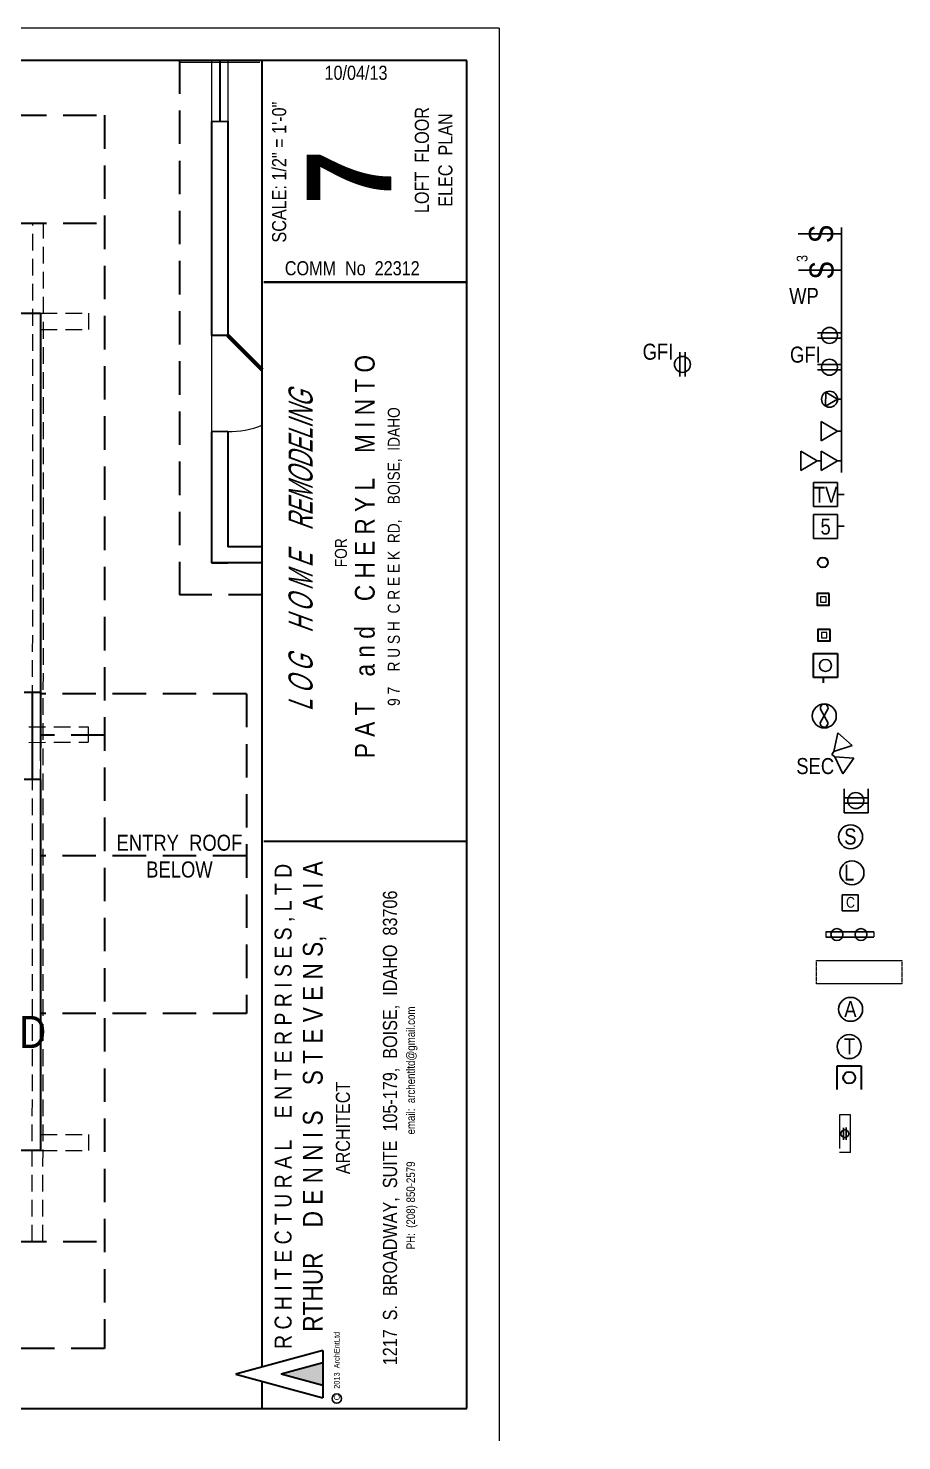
# Model space of a CAD drawing. Header units: inches. Extents: x 3662 to 8692, y -126 to 1283.
# Drawn here: x 4302 to 4629, y 356 to 884 of the extents above; entities that cross this region are included whole.
import ezdxf

# ---------------------------------------------------------------- set-up
doc = ezdxf.new("R2010")
doc.units = ezdxf.units.IN
doc.header["$MEASUREMENT"] = 0
doc.linetypes.add('HIDDEN', pattern=[0.375, 0.25, -0.125])
for name, color, linetype, lineweight in [('DOORS', 7, 'Continuous', 60), ('ELEC', 6, 'Continuous', 30), ('ELEC SYMBOLS', 7, 'Continuous', 20), ('ROOF', 7, 'HIDDEN', 30), ('ROOF FRAMING', 7, 'HIDDEN', 20), ('WALL FRAMING', 7, 'Continuous', 30), ('WALLS', 7, 'Continuous', 30), ('WINDOWS', 5, 'Continuous', 30)]:
    doc.layers.add(name, color=color, linetype=linetype, lineweight=lineweight)
for name, color, linetype in [('ELECTRICAL', 1, 'Continuous'), ('LL_ELECTRICAL', 1, 'Continuous'), ('TEXT80', 15, 'Continuous'), ('TITLE BLOCK', 7, 'Continuous'), ('TITLE_BLOCK', 250, 'Continuous')]:
    doc.layers.add(name, color=color, linetype=linetype)
doc.styles.add('ARCH ENT', font='technical.ttf', dxfattribs={"height": 2})
doc.styles.add('ARCHENT', font='technical.ttf', dxfattribs={"height": 6})
doc.styles.add('EXIST', font='romans.shx', dxfattribs={"width": 0.75, "oblique": 20, "height": 12})

msp = doc.modelspace()

# ---------------------------------------------------------------- hatches: boundary and pattern name
at = {"layer": 'TITLE_BLOCK', "linetype": 'Continuous', "ltscale": 0.5}
msp.add_hatch(color=1, dxfattribs=at).paths.add_polyline_path([(4412.38, 385.57), (4396.8, 381.34), (4412.38, 377.11)])

# ---------------------------------------------------------------- linework, layer by layer
at = {"layer": 'DOORS', "ltscale": 15}
msp.add_line((4376.85, 769.65), (4389.72, 756.78), dxfattribs=at)
at = {"layer": 'DOORS', "lineweight": 9, "ltscale": 15}
msp.add_arc((4376.85, 769.65), 35.99, 270, 290.9479, dxfattribs=at)
at = {"layer": 'ELEC', "color": 1, "linetype": 'Continuous', "ltscale": 0.75}
msp.add_line((4599.44, 639.8), (4599.44, 642.04), dxfattribs=at)
at = {"layer": 'ELEC', "color": 20, "linetype": 'Continuous', "ltscale": 50}
msp.add_lwpolyline([(4601.63, 673.1), (4597.09, 673.1), (4597.09, 668.82), (4601.63, 668.82)], close=True, dxfattribs=at)
at = {"layer": 'ELEC', "color": 20, "linetype": 'Continuous', "lineweight": 20, "ltscale": 50}
msp.add_lwpolyline([(4600.44, 671.94), (4598.42, 671.94), (4598.42, 669.95), (4600.44, 669.95)], close=True, dxfattribs=at)
at = {"layer": 'ELEC', "color": 5, "linetype": 'Continuous', "ltscale": 50}
msp.add_lwpolyline([(4601.96, 659.76), (4597.42, 659.76), (4597.42, 655.47), (4601.96, 655.47)], close=True, dxfattribs=at)
at = {"layer": 'ELEC', "color": 5, "linetype": 'Continuous', "lineweight": 20, "ltscale": 50}
msp.add_lwpolyline([(4600.76, 658.59), (4598.74, 658.59), (4598.75, 656.6), (4600.76, 656.6)], close=True, dxfattribs=at)
at = {"layer": 'ELEC', "color": 1, "linetype": 'Continuous', "ltscale": 0.125}
msp.add_circle((4599.29, 684.78), 1.88, dxfattribs=at)
at = {"layer": 'ELEC SYMBOLS', "color": 7, "ltscale": 15}
for p, q in [((4609.54, 478.23), (4605.47, 478.24)), ((4609.54, 464.24), (4605.47, 464.24))]:
    msp.add_line(p, q, dxfattribs=at)
at = {"layer": 'ELEC SYMBOLS', "color": 7, "linetype": 'HIDDEN', "lineweight": 9, "ltscale": 50}
msp.add_line((4605.47, 478.24), (4605.47, 464.24), dxfattribs=at)
at = {"layer": 'ELEC SYMBOLS', "color": 7}
msp.add_line((4609.54, 464.24), (4609.54, 478.23), dxfattribs=at)
at = {"layer": 'ELECTRICAL', "color": 1, "linetype": 'Continuous', "ltscale": 0.75}
for p, q in [((4606.24, 809.91), (4606.24, 718.37)), ((4606.01, 807.55), (4590.02, 807.55)), ((4606.19, 793.96), (4590.2, 793.96)), ((4600.31, 748.37), (4600.28, 743.19)), ((4604.75, 745.77), (4600.28, 743.19)), ((4604.75, 745.77), (4600.31, 748.37)), ((4606.18, 745.77), (4604.75, 745.77)), ((4597.19, 722.74), (4591.03, 726.36)), ((4591.03, 726.36), (4591.03, 719.19)), ((4597.19, 722.74), (4591.03, 726.36)), ((4604.75, 722.74), (4598.59, 726.36)), ((4598.59, 726.36), (4598.59, 719.19)), ((4604.75, 722.74), (4598.59, 726.36)), ((4597.19, 722.74), (4591.03, 719.19)), ((4598.62, 722.74), (4597.19, 722.74)), ((4604.75, 722.74), (4598.59, 719.19)), ((4606.18, 722.74), (4604.75, 722.74)), ((4595.76, 705.66), (4595.76, 714.61)), ((4595.76, 714.61), (4604.71, 714.61)), ((4604.71, 714.61), (4604.71, 710.19)), ((4607.22, 710.19), (4604.7, 710.19)), ((4604.71, 710.19), (4604.71, 705.66)), ((4595.75, 693.74), (4595.75, 702.68)), ((4595.75, 702.68), (4604.7, 702.68)), ((4604.71, 705.66), (4595.76, 705.66)), ((4604.7, 702.68), (4604.7, 698.27)), ((4607.22, 698.27), (4604.7, 698.27)), ((4604.7, 698.27), (4604.7, 693.74)), ((4604.7, 693.74), (4595.75, 693.74)), ((4601.09, 629.88), (4598.41, 625.09)), ((4598.41, 629.88), (4601.09, 624.9)), ((4607.27, 591.23), (4607.27, 600.17)), ((4616.22, 600.17), (4616.22, 595.76)), ((4616.22, 595.76), (4616.22, 591.23)), ((4616.22, 591.23), (4607.27, 591.23)), ((4606.96, 473.48), (4607, 468.98)), ((4607.96, 473.49), (4608, 468.99))]:
    msp.add_line(p, q, dxfattribs=at)
at = {"layer": 'ELECTRICAL', "color": 3, "linetype": 'Continuous', "ltscale": 0.75}
for p, q in [((4606.24, 770.59), (4597.24, 770.59)), ((4606.24, 768.59), (4597.24, 768.59)), ((4545.81, 763.31), (4545.81, 754.31)), ((4547.81, 763.31), (4547.81, 754.31)), ((4606.24, 758.72), (4597.24, 758.72)), ((4606.24, 756.72), (4597.24, 756.72))]:
    msp.add_line(p, q, dxfattribs=at)
at = {"layer": 'ELECTRICAL', "color": 1, "linetype": 'Continuous', "ltscale": 0.375}
for p, q in [((4600.31, 748.37), (4600.28, 743.19)), ((4600.28, 743.19), (4604.75, 745.77)), ((4604.75, 745.77), (4600.31, 748.37)), ((4591.03, 726.36), (4591.03, 719.19)), ((4597.19, 722.74), (4591.03, 726.36)), ((4598.59, 726.36), (4598.59, 719.19)), ((4604.75, 722.74), (4598.59, 726.36)), ((4591.03, 719.19), (4597.19, 722.74)), ((4598.59, 719.19), (4604.75, 722.74))]:
    msp.add_line(p, q, dxfattribs=at)
at = {"layer": 'ELECTRICAL', "color": 7, "linetype": 'Continuous', "ltscale": 0.375}
for p, q in [((4598.59, 737.43), (4598.59, 730.26)), ((4604.75, 733.82), (4598.59, 737.43)), ((4598.59, 730.26), (4604.75, 733.82)), ((4604.87, 621.12), (4603.41, 614.15)), ((4610.22, 616.34), (4604.87, 621.12)), ((4603.41, 614.15), (4610.22, 616.34)), ((4610.81, 611.59), (4603.71, 612.15)), ((4603.71, 612.15), (4606.75, 605.69)), ((4606.75, 605.69), (4610.81, 611.59))]:
    msp.add_line(p, q, dxfattribs=at)
at = {"layer": 'ELECTRICAL', "color": 7, "linetype": 'Continuous', "ltscale": 0.75}
for p, q in [((4604.75, 733.82), (4598.59, 737.43)), ((4598.59, 737.43), (4598.59, 730.26)), ((4604.75, 733.82), (4598.59, 737.43)), ((4604.75, 733.82), (4598.59, 730.26)), ((4606.18, 733.82), (4604.75, 733.82)), ((4602.56, 613), (4603.41, 614.15)), ((4602.56, 613), (4603.71, 612.15))]:
    msp.add_line(p, q, dxfattribs=at)
at = {"layer": 'ELECTRICAL', "color": 7, "linetype": 'Continuous', "lineweight": 30, "ltscale": 0.75}
for p, q in [((4595.75, 650.72), (4604.7, 650.72)), ((4595.75, 641.78), (4595.75, 650.72)), ((4604.7, 650.72), (4604.7, 646.31)), ((4604.7, 646.31), (4604.7, 641.78)), ((4604.7, 641.78), (4595.75, 641.78))]:
    msp.add_line(p, q, dxfattribs=at)
at = {"layer": 'ELECTRICAL', "color": 6, "linetype": 'HIDDEN', "lineweight": 9, "ltscale": 0.75}
for p, q in [((4600.34, 546.7), (4600.34, 544.7)), ((4618.35, 546.7), (4618.35, 544.7))]:
    msp.add_line(p, q, dxfattribs=at)
at = {"layer": 'ELECTRICAL', "color": 6, "linetype": 'Continuous', "ltscale": 0.75}
for p, q in [((4600.34, 546.7), (4609.35, 546.7)), ((4600.34, 544.7), (4609.35, 544.7)), ((4618.35, 546.7), (4609.35, 546.7)), ((4618.35, 544.7), (4609.35, 544.7))]:
    msp.add_line(p, q, dxfattribs=at)
at = {"layer": 'ELECTRICAL', "color": 4, "linetype": 'Continuous', "lineweight": 30, "ltscale": 0.75}
for p, q in [((4604.63, 496.64), (4613.58, 496.64)), ((4604.63, 487.7), (4604.63, 496.64)), ((4613.58, 496.64), (4613.58, 492.23)), ((4613.58, 492.23), (4613.58, 487.7))]:
    msp.add_line(p, q, dxfattribs=at)
at = {"layer": 'ELECTRICAL', "color": 3, "linetype": 'Continuous', "ltscale": 0.75}
for centre, radius in [((4601.74, 769.61), 2.98), ((4546.79, 758.81), 2.98), ((4601.74, 757.74), 2.98), ((4609.11, 503.77), 4.48)]:
    msp.add_circle(centre, radius, dxfattribs=at)
at = {"layer": 'ELECTRICAL', "color": 1, "linetype": 'Continuous', "ltscale": 0.75}
for centre, radius in [((4601.77, 745.77), 2.98), ((4599.8, 627.39), 4.48), ((4609.63, 582.23), 4.48), ((4610.13, 568.75), 4.48), ((4609.64, 517.72), 4.48), ((4607.47, 471.24), 1.49)]:
    msp.add_circle(centre, radius, dxfattribs=at)
at = {"layer": 'ELECTRICAL', "color": 7, "linetype": 'Continuous', "ltscale": 0.75}
msp.add_circle((4600.23, 646.25), 2.23, dxfattribs=at)
at = {"layer": 'ELECTRICAL', "color": 6, "linetype": 'Continuous', "ltscale": 0.75}
for centre in [(4604.51, 545.69), (4613.51, 545.69)]:
    msp.add_circle(centre, 2.23, dxfattribs=at)
at = {"layer": 'ELECTRICAL', "color": 4, "linetype": 'Continuous', "lineweight": 30, "ltscale": 0.75}
msp.add_circle((4609.11, 492.17), 2.23, dxfattribs=at)
at = {"layer": 'ELECTRICAL', "color": 1, "linetype": 'Continuous', "ltscale": 0.75}
for centre, radius, start, end in [((4599.75, 630.38), 1.43, 339.6746, 200.3254), ((4599.72, 624.58), 1.41, 158.8378, 12.9988)]:
    msp.add_arc(centre, radius, start, end, dxfattribs=at)
for points in [[(4604.75, 745.77), (4600.31, 748.37), (4600.28, 743.19), (4604.75, 745.77)], [(4597.19, 722.74), (4591.03, 726.36), (4591.03, 719.19), (4597.19, 722.74)], [(4597.19, 722.74), (4592.75, 725.35), (4592.72, 720.16), (4597.19, 722.74)], [(4604.75, 722.74), (4598.59, 726.36), (4598.59, 719.19), (4604.75, 722.74)], [(4604.75, 722.74), (4600.31, 725.35), (4600.28, 720.16), (4604.75, 722.74)]]:
    msp.add_solid(points, dxfattribs=at)
at = {"layer": 'ELECTRICAL', "color": 7, "linetype": 'Continuous', "ltscale": 0.75}
for points in [[(4604.75, 733.82), (4598.59, 737.43), (4598.59, 730.26), (4604.75, 733.82)], [(4604.75, 733.82), (4600.31, 736.42), (4600.28, 731.24), (4604.75, 733.82)]]:
    msp.add_solid(points, dxfattribs=at)
at = {"layer": 'LL_ELECTRICAL', "color": 1, "linetype": 'Continuous', "ltscale": 0.75}
for p, q in [((4616.37, 596.76), (4607.37, 596.76)), ((4616.37, 596.76), (4607.37, 596.76)), ((4616.37, 594.76), (4607.37, 594.76)), ((4616.37, 594.76), (4607.37, 594.76)), ((4606.49, 560.56), (4606.49, 554.56)), ((4612.49, 560.56), (4606.49, 560.56)), ((4612.49, 554.56), (4612.49, 560.56)), ((4606.49, 554.56), (4612.49, 554.56))]:
    msp.add_line(p, q, dxfattribs=at)
at = {"layer": 'LL_ELECTRICAL', "color": 1, "linetype": 'HIDDEN', "lineweight": 9, "ltscale": 1.25}
for p, q in [((4596.94, 527.25), (4596.94, 535.99)), ((4628.73, 535.99), (4628.73, 527.25))]:
    msp.add_line(p, q, dxfattribs=at)
at = {"layer": 'LL_ELECTRICAL', "color": 1, "linetype": 'Continuous', "lineweight": 9, "ltscale": 1.25}
for p, q in [((4596.94, 535.99), (4628.73, 535.99)), ((4628.73, 527.25), (4596.94, 527.25))]:
    msp.add_line(p, q, dxfattribs=at)
at = {"layer": 'LL_ELECTRICAL', "color": 1, "linetype": 'Continuous', "ltscale": 0.75}
msp.add_circle((4611.54, 595.75), 2.98, dxfattribs=at)
msp.add_circle((4611.54, 595.75), 2.98, dxfattribs=at)
at = {"layer": 'ROOF', "ltscale": 50}
for p, q in [((4358.85, 872.45), (4358.85, 672.65)), ((4389.72, 672.65), (4358.85, 672.65)), ((4383.84, 635.65), (4306.84, 635.65)), ((4330.85, 620.15), (4306.85, 620.15)), ((4383.84, 575.14), (4306.85, 575.14)), ((4383.85, 516.15), (4306.85, 516.15))]:
    msp.add_line(p, q, dxfattribs=at)
at = {"layer": 'ROOF', "linetype": 'HIDDEN', "ltscale": 50}
for p, q in [((4330.85, 851.9), (4330.85, 390.9)), ((3752.85, 811.6), (4330.85, 811.6)), ((4383.84, 635.65), (4383.85, 516.15)), ((3752.85, 430.9), (4330.85, 430.9))]:
    msp.add_line(p, q, dxfattribs=at)
at = {"layer": 'ROOF', "color": 7, "lineweight": 5, "ltscale": 25}
msp.add_line((4306.84, 635.65), (4306.84, 516.15), dxfattribs=at)
at = {"layer": 'ROOF FRAMING', "color": 7, "linetype": 'HIDDEN', "lineweight": 5, "ltscale": 25}
for p, q in [((4303.96, 623.27), (4304.09, 811.6)), ((4307.82, 430.9), (4308.09, 811.6)), ((4303.82, 430.9), (4303.95, 617.52))]:
    msp.add_line(p, q, dxfattribs=at)
at = {"layer": 'ROOF FRAMING', "color": 7, "lineweight": 5, "ltscale": 25}
for p, q in [((4306.85, 777.9), (4324.85, 777.89)), ((4306.84, 771.9), (4324.84, 771.89)), ((4306.85, 470.9), (4324.85, 470.88)), ((4306.84, 464.9), (4324.84, 464.89))]:
    msp.add_line(p, q, dxfattribs=at)
at = {"layer": 'ROOF FRAMING', "lineweight": 5, "ltscale": 25}
for p, q in [((4324.85, 777.94), (4324.84, 771.89)), ((4324.77, 623.26), (4324.76, 617.55)), ((4324.85, 470.93), (4324.84, 464.89))]:
    msp.add_line(p, q, dxfattribs=at)
at = {"layer": 'ROOF FRAMING', "color": 7, "linetype": 'HIDDEN', "lineweight": 20, "ltscale": 25}
msp.add_line((3758.77, 623.51), (4324.77, 623.26), dxfattribs=at)
at = {"layer": 'ROOF FRAMING', "ltscale": 25}
msp.add_line((3758.76, 616.67), (4324.76, 617.55), dxfattribs=at)
at = {"layer": 'TITLE BLOCK', "color": 7, "linetype": 'Continuous', "lineweight": 0, "ltscale": 0.5}
for q in [(3662.29, 884.45), (4478.28, 356.45)]:
    msp.add_line((4478.28, 884.45), q, dxfattribs=at)
at = {"layer": 'TITLE BLOCK', "color": 7, "linetype": 'Continuous', "lineweight": 30, "ltscale": 0.5}
for p, q in [((4466.28, 872.45), (3686.29, 872.45)), ((4389.72, 384.01), (4389.72, 872.45)), ((4466.28, 368.45), (4466.28, 872.45)), ((4390.31, 580.52), (4466.28, 580.52)), ((4412.38, 390.16), (4379.89, 381.34)), ((4412.38, 385.54), (4396.8, 381.31)), ((4412.38, 385.54), (4396.8, 381.31)), ((4412.38, 390.16), (4412.38, 372.52)), ((4412.38, 390.13), (4412.38, 372.49)), ((4412.38, 377.08), (4396.8, 381.31)), ((4412.38, 377.08), (4396.8, 381.31)), ((4389.72, 368.45), (4389.72, 378.68)), ((3686.29, 368.45), (4466.28, 368.45))]:
    msp.add_line(p, q, dxfattribs=at)
at = {"layer": 'TITLE BLOCK', "color": 7, "linetype": 'Continuous', "lineweight": 30, "ltscale": 0.0625}
msp.add_line((4379.89, 381.34), (4412.38, 372.52), dxfattribs=at)
at = {"layer": 'TITLE BLOCK', "color": 7, "linetype": 'Continuous', "lineweight": 30, "ltscale": 0.5, "const_width": 0.791}
msp.add_lwpolyline([(4390.31, 789.55), (4466.28, 789.55)], dxfattribs=at)
at = {"layer": 'TITLE BLOCK', "color": 7, "linetype": 'Continuous'}
msp.add_circle((4417.59, 372.21), 1.75, dxfattribs=at)
at = {"layer": 'WALL FRAMING', "lineweight": 9, "ltscale": 15}
for p, q in [((4388.81, 871.67), (4358.81, 871.64)), ((4370.85, 872.45), (4370.85, 849.65)), ((4376.85, 872.45), (4376.85, 849.65)), ((4370.85, 769.65), (4370.85, 733.65))]:
    msp.add_line(p, q, dxfattribs=at)
at = {"layer": 'WALL FRAMING', "linetype": 'HIDDEN', "ltscale": 50}
for p, q in [((3752.85, 851.9), (4330.85, 851.9)), ((4330.85, 390.9), (3752.85, 390.9))]:
    msp.add_line(p, q, dxfattribs=at)
at = {"layer": 'WALL FRAMING', "ltscale": 15}
for p, q in [((4370.85, 849.65), (4370.85, 769.65)), ((4370.9, 849.65), (4376.9, 849.66)), ((4376.85, 849.66), (4376.85, 769.66)), ((4306.85, 777.9), (4306.85, 615.65)), ((4376.81, 769.66), (4370.81, 769.65)), ((4376.85, 733.66), (4370.85, 733.65)), ((4370.85, 733.65), (4370.85, 684.65)), ((4376.85, 733.66), (4376.85, 690.65)), ((4389.72, 690.65), (4376.85, 690.65)), ((4389.72, 684.65), (4370.85, 684.65)), ((4370.85, 684.65), (4376.85, 684.65)), ((4306.85, 464.9), (4188.7, 464.9))]:
    msp.add_line(p, q, dxfattribs=at)
at = {"layer": 'WALL FRAMING', "color": 7, "ltscale": 15}
for p, q in [((4306.85, 636.15), (4300.85, 636.15)), ((4306.85, 603.65), (4300.85, 603.65))]:
    msp.add_line(p, q, dxfattribs=at)
at = {"layer": 'WALLS', "color": 7, "linetype": 'Continuous', "lineweight": 30, "ltscale": 15}
msp.add_line((4077.5, 777.9), (4306.85, 777.9), dxfattribs=at)
at = {"layer": 'WALLS', "linetype": 'Continuous', "ltscale": 15}
for p in [(4306.85, 603.65), (4306.85, 571.9)]:
    msp.add_line(p, (4306.85, 464.9), dxfattribs=at)
at = {"layer": 'WINDOWS', "ltscale": 15}
msp.add_line((4373.87, 872.45), (4373.9, 849.65), dxfattribs=at)
at = {"layer": 'WINDOWS', "ltscale": 25}
msp.add_line((4303.85, 636.15), (4303.85, 603.65), dxfattribs=at)
at = {"layer": 'WINDOWS', "color": 7, "lineweight": 20, "ltscale": 15}
msp.add_line((4306.85, 636.65), (4306.85, 603.65), dxfattribs=at)

# ---------------------------------------------------------------- texts
at = {"layer": 'ELECTRICAL', "color": 1, "linetype": 'Continuous', "ltscale": 0.75, "char_height": 9, "width": 7.375, "attachment_point": 7, "rotation": 90, "style": 'ARCHENT'}
for insert in [(4603.2, 804.14), (4603.38, 790.55)]:
    msp.add_mtext('S', dxfattribs=dict(at, insert=insert))
at = {"layer": 'ELECTRICAL', "color": 1, "linetype": 'Continuous', "insert": (4593.56, 797.12), "char_height": 4, "width": 4.125, "attachment_point": 7, "rotation": 90, "style": 'ARCHENT'}
msp.add_mtext('3', dxfattribs=at)
at = {"layer": 'ELECTRICAL', "color": 3, "linetype": 'Continuous', "ltscale": 0.75, "char_height": 6, "attachment_point": 3, "style": 'ARCHENT'}
for s, insert, width in [(' WP', (4597.75, 787.37), 9.75), ('GFI', (4543.37, 766.54), 12.375), ('GFI', (4598.45, 765.45), 12.375)]:
    msp.add_mtext(s, dxfattribs=dict(at, insert=insert, width=width))
at = {"layer": 'ELECTRICAL', "color": 1, "linetype": 'Continuous', "ltscale": 0.75, "insert": (4600.28, 710.06), "char_height": 6, "width": 8.875, "attachment_point": 5, "style": 'ARCHENT'}
msp.add_mtext('TV', dxfattribs=at)
at = {"layer": 'ELECTRICAL', "color": 1, "linetype": 'Continuous', "ltscale": 0.75, "insert": (4600.28, 698.13), "char_height": 6, "attachment_point": 5, "style": 'ARCHENT'}
msp.add_mtext('5', dxfattribs=at)
at = {"layer": 'ELECTRICAL', "color": 7, "linetype": 'Continuous', "ltscale": 0.375, "insert": (4603.47, 611.65), "char_height": 6, "width": 26.375, "attachment_point": 3, "style": 'ARCHENT'}
msp.add_mtext('SEC', dxfattribs=at)
at = {"layer": 'ELECTRICAL', "color": 1, "linetype": 'Continuous', "ltscale": 0.375, "char_height": 6, "width": 6.875, "attachment_point": 3, "style": 'ARCHENT'}
for s, insert in [('S', (4611.83, 585.33)), ('L', (4611.05, 571.85)), ('A', (4611.84, 520.82))]:
    msp.add_mtext(s, dxfattribs=dict(at, insert=insert))
at = {"layer": 'ELECTRICAL', "color": 3, "linetype": 'Continuous', "ltscale": 0.375, "insert": (4611.31, 506.87), "char_height": 6, "width": 6.875, "attachment_point": 3, "style": 'ARCHENT'}
msp.add_mtext('T', dxfattribs=at)
at = {"layer": 'LL_ELECTRICAL', "color": 1, "linetype": 'HIDDEN', "ltscale": 0.75, "insert": (4611.22, 559.73), "char_height": 4, "width": 6.9375, "attachment_point": 3, "style": 'ARCHENT'}
msp.add_mtext('C', dxfattribs=at)
at = {"layer": 'TEXT80', "width": 360.0625, "attachment_point": 5, "rotation": 0.0328, "style": 'ARCHENT'}
for s, insert, char_height in [('{\\C7;ENTRY  ROOF\\PBELOW}', (4358.82, 574.95), 6), ('{\\C7;UNFINNISHED\\P ATTIC}', (4262.02, 499.15), 12)]:
    msp.add_mtext(s, dxfattribs=dict(at, insert=insert, char_height=char_height))
at = {"layer": 'TITLE BLOCK', "color": 7, "linetype": 'Continuous', "lineweight": 30, "ltscale": 0.5, "char_height": 5.2755, "attachment_point": 5, "style": 'ARCH ENT'}
for s, insert in [('\\A1;10/04/13', (4424.81, 867.77)), ('COMM  No  22312', (4423.4, 794.71))]:
    msp.add_mtext(s, dxfattribs=dict(at, insert=insert))
at = {"layer": 'TITLE BLOCK', "color": 7, "linetype": 'Continuous', "lineweight": 30, "ltscale": 0.5, "rotation": 90, "style": 'ARCH ENT'}
for s, insert, char_height, attachment_point in [('SCALE: 1/2" = 1\'-0"  ', (4396.12, 830.66), 5.2755, 5), ('LOFT  FLOOR\\PELEC  PLAN', (4453.85, 835.19), 5.2755, 5), ('{\\fTechnical|b1|i0|c0|p34;7}', (4406.34, 828.73), 31.6532, 2), ('\\P{\\H0.3769x;  FOR\\P\\H1.644x;P A T    a n d    C H E R Y L    M I N T O\\P\\H0.6083x;9 7    R U S H  C R E E K  RD,    BOISE,  IDAHO}', (4419.55, 686.96), 11.9011, 5), ('        R C H I T E C T U R A L    E N T E R P R I S E S , L T D\\P{\\H1.167x;          RTHUR    D E N N I S    S T E V E N S,    A I A\\P\\H0.7145x;ARCHITECT\\P\\P1217  S.  BROADWAY,  SUITE  105-179,  BOISE,  IDAHO  83706\\P\\H0.5999x;PH:  (208) 850-2579          email:  archentltd@gmail.com}', (4394.4, 473.38), 6.3306, 2)]:
    msp.add_mtext(s, dxfattribs=dict(at, insert=insert, char_height=char_height, attachment_point=attachment_point))
at = {"layer": 'TITLE BLOCK', "color": 7, "linetype": 'Continuous', "lineweight": 9, "ltscale": 50, "insert": (4399.58, 688.92), "char_height": 9, "width": 201.5, "attachment_point": 2, "rotation": 90, "style": 'EXIST'}
msp.add_mtext('{\\fTechnical|b0|i0|c0|p34;L O G    H O M E    REMODELING}', dxfattribs=at)
at = {"layer": 'TITLE BLOCK', "color": 7, "linetype": 'HIDDEN', "insert": (4416.59, 371.6), "char_height": 2.0983, "width": 29.5, "attachment_point": 1, "rotation": 90, "style": 'ARCHENT'}
msp.add_mtext('C   2013  ArchEntLtd', dxfattribs=at)

doc.saveas('drawing.dxf')
